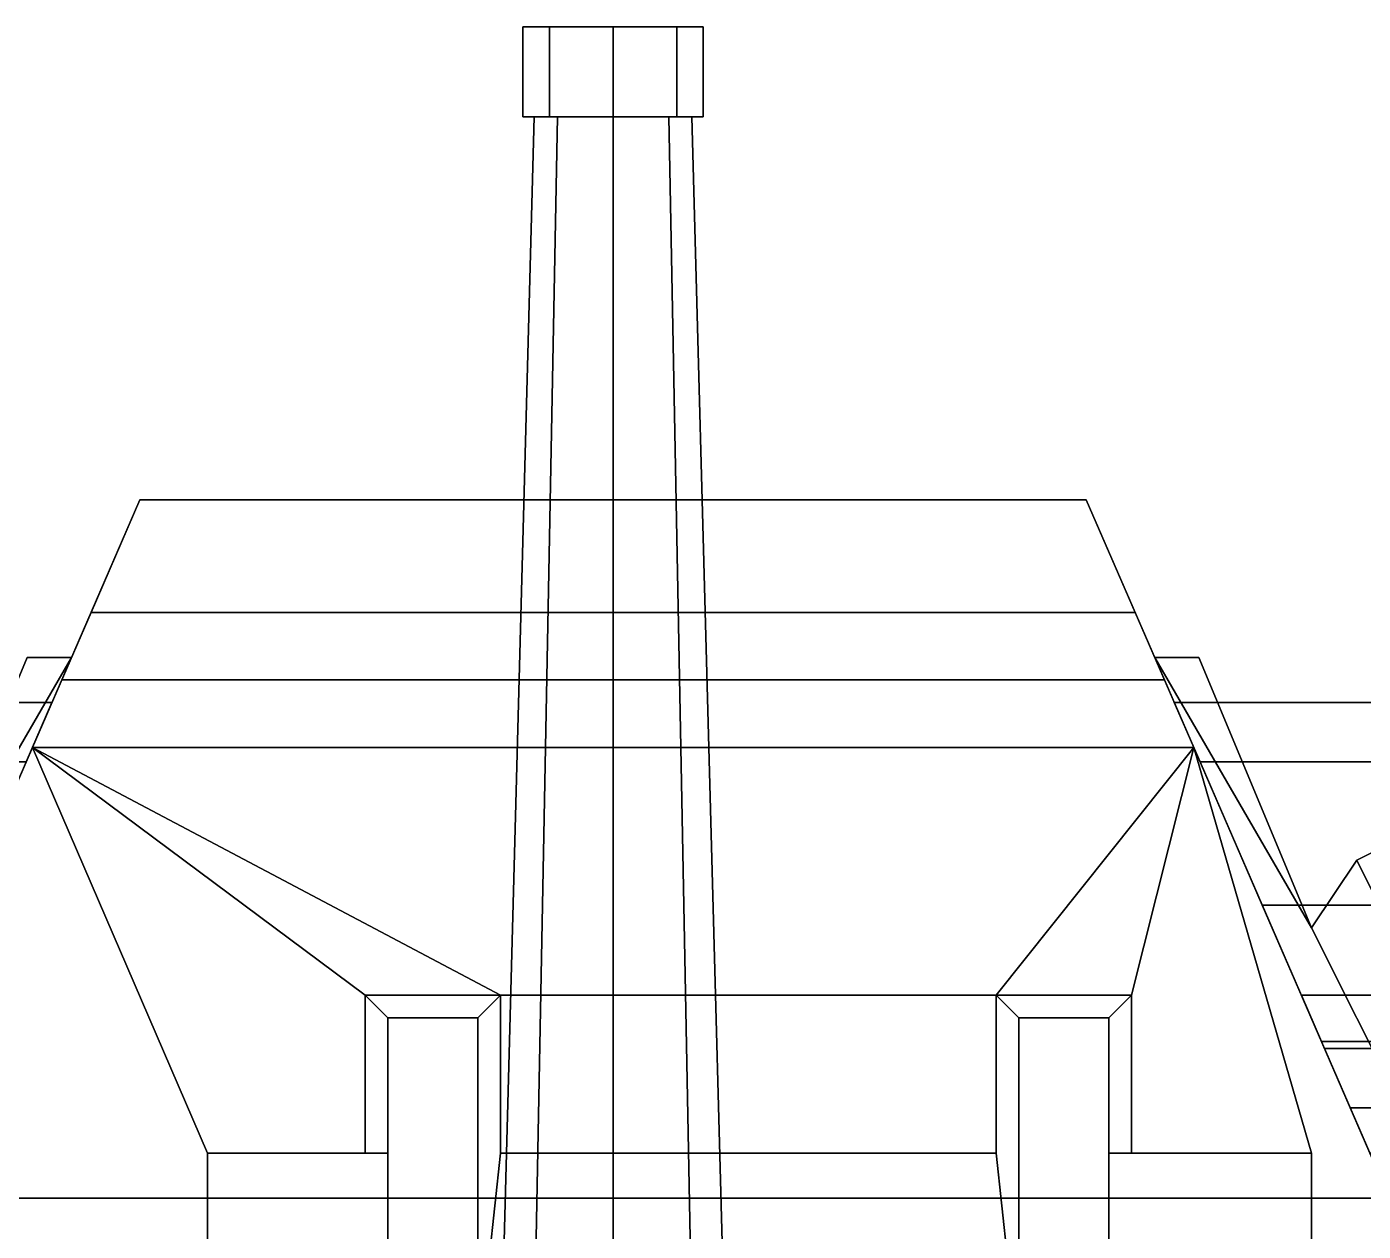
# Model space of a CAD drawing. Header units: millimetres. Extents: x -1.21 to 1.21, y -2.88 to 5.11.
# Drawn here: x -0.26 to 0.333, y 2.095 to 2.63 of the extents above; entities that cross this region are included whole.
import ezdxf

# ---------------------------------------------------------------- set-up
doc = ezdxf.new("R2010")
doc.units = ezdxf.units.MM
doc.layers.add('0m', color=6, linetype='Continuous')
doc.layers.add('gun', color=1, linetype='Continuous')

msp = doc.modelspace()

# ---------------------------------------------------------------- linework, layer by layer
for points in [[(-0.2447058823529415, 2.339999999999999, 0.5299999999999999), (-0.21, 2.42, 0.62), (0.2100000000000027, 2.419999999999994, 0.6200000000000042), (0.2447058823529415, 2.339999999999999, 0.5299999999999999)], [(-0.21, 2.42, 0.62), (-0.2447058823529416, 2.339999999999999, 0.5299999999999994), (-0.2316911764705879, 2.370000000000001, 0.88), (-0.21, 2.42, 0.79)], [(-0.21, 2.42, 0.79), (-0.2316911764705879, 2.370000000000001, 0.88), (0.2316911764705906, 2.369999999999994, 0.8800000000000042), (0.21, 2.42, 0.79)], [(-0.21, 2.42, 0.62), (-0.21, 2.42, 0.79), (0.2100000000000027, 2.419999999999994, 0.7900000000000043), (0.21, 2.42, 0.62)], [(0.2316911764705906, 2.369999999999994, 0.8800000000000046), (0.2447058823529442, 2.339999999999993, 0.5300000000000041), (0.21, 2.42, 0.6200000000000112), (0.2100000000000027, 2.419999999999994, 0.7900000000000112)], [(-0.2447058823529416, 2.339999999999999, 0.5299999999999997), (-0.3444852941176471, 2.11, 0.4000000000000004), (-0.2577205882352941, 2.31, 0.9199999999999999), (-0.2316911764705879, 2.370000000000001, 0.88)], [(-0.2316911764705879, 2.370000000000001, 0.88), (-0.2577205882352941, 2.31, 0.9199999999999999), (0.2577205882352941, 2.31, 0.9200000000000004), (0.2316911764705879, 2.370000000000001, 0.88)], [(0.2577205882352941, 2.31, 0.9200000000000004), (0.344485294117647, 2.11, 0.4000000000000004), (0.2447058823529442, 2.339999999999993, 0.5300000000000041), (0.2316911764705881, 2.37, 0.8800000000000008)], [(-0.3100000000000001, 2.23, 0.9645283018867927), (-0.3499999999999999, 2.15, 1.012830188679245), (-0.3882477341389726, 2.009123867069486, 1.097887476486348), (-0.2403676470588234, 2.35, 0.8920754716981135)], [(-0.26, 2.35, 0.8920754716981135), (-0.3100000000000001, 2.23, 0.9645283018867927), (-0.2403676470588234, 2.35, 0.8920754716981135)], [(-0.26, 2.35, 0.8720754716981135), (-0.3100000000000001, 2.23, 0.9445283018867927), (-0.3100000000000001, 2.23, 0.9645283018867927), (-0.26, 2.35, 0.8920754716981135)], [(-0.2403676470588234, 2.35, 0.8720754716981135), (-0.2600000000000001, 2.35, 0.8720754716981136), (-0.2600000000000001, 2.35, 0.8920754716981136), (-0.2403676470588234, 2.35, 0.8920754716981135)], [(-0.3444852941176471, 2.11, 0.4000000000000004), (-0.2447058823529415, 2.339999999999999, 0.5299999999999999), (0.2447058823529442, 2.339999999999993, 0.5300000000000041), (0.3444852941176471, 2.11, 0.4000000000000004)], [(-0.2604798749404368, 2.30363961030679, 0.6836396103067892), (-0.2490441176470587, 2.33, 0.62), (-0.79, 2.33, 0.62), (-0.79, 2.30363961030679, 0.6836396103067892)], [(-0.2490441176470587, 2.33, 0.62), (-0.2604798749404368, 2.30363961030679, 0.5563603896932108), (-0.79, 2.30363961030679, 0.5563603896932108), (-0.79, 2.33, 0.62)], [(0.2604798749404368, 2.30363961030679, 0.5563603896932108), (0.2490441176470587, 2.33, 0.62), (0.84, 2.33, 0.6199999999999999), (0.84, 2.30363961030679, 0.5563603896932107)], [(0.2490441176470587, 2.33, 0.62), (0.2604798749404368, 2.30363961030679, 0.6836396103067892), (0.84, 2.30363961030679, 0.6836396103067891), (0.84, 2.33, 0.6199999999999999)], [(-0.3444852941176471, 2.11, 0.4000000000000004), (-0.8, 1.06, 0.3999999999999999), (-0.4616176470588235, 1.84, 1.2), (-0.2577205882352941, 2.31, 0.9199999999999999)], [(-0.2577205882352941, 2.31, 0.9199999999999999), (-0.4616176470588235, 1.84, 1.2), (-0.18, 1.84, 1.2), (-0.18, 2.13, 1.027234042553192)], [(-0.2577205882352941, 2.31, 0.9199999999999999), (-0.04999999999999999, 2.2, 0.985531914893617), (0.17, 2.2, 0.985531914893617), (0.2577205882352941, 2.31, 0.9200000000000004)], [(-0.05000000000000002, 2.2, 0.985531914893617), (-0.2577205882352941, 2.31, 0.9199999999999999), (-0.2577205882352941, 2.31, 0.9199999999999999), (-0.11, 2.2, 0.985531914893617)], [(-0.11, 2.2, 0.985531914893617), (-0.2577205882352941, 2.31, 0.9199999999999999), (-0.18, 2.13, 1.027234042553192), (-0.11, 2.13, 1.027234042553192)], [(0.23, 2.2, 0.985531914893617), (0.2577205882352941, 2.31, 0.9200000000000004), (0.2577205882352941, 2.31, 0.9200000000000004), (0.17, 2.2, 0.985531914893617)], [(0.23, 2.13, 1.027234042553192), (0.3099999999999999, 2.13, 1.027234042553192), (0.2577205882352941, 2.31, 0.9200000000000004), (0.23, 2.2, 0.985531914893617)], [(0.4616176470588235, 1.84, 1.2), (0.8, 1.06, 0.3999999999999999), (0.3444852941176471, 2.11, 0.4000000000000004), (0.2577205882352941, 2.31, 0.9200000000000004)], [(0.3099999999999999, 2.13, 1.027234042553192), (0.31, 1.84, 1.2), (0.4616176470588235, 1.84, 1.2), (0.2577205882352941, 2.31, 0.9200000000000004)], [(0.2880882352941175, 2.24, 0.53), (0.2604798749404368, 2.30363961030679, 0.5563603896932108), (0.84, 2.30363961030679, 0.5563603896932107), (0.84, 2.24, 0.5299999999999999)], [(0.2604798749404368, 2.30363961030679, 0.6836396103067892), (0.2880882352941175, 2.24, 0.71), (0.84, 2.24, 0.7099999999999999), (0.84, 2.30363961030679, 0.6836396103067891)], [(0.3156965956477981, 2.176360389693211, 0.5563603896932108), (0.2880882352941175, 2.24, 0.53), (0.84, 2.24, 0.5299999999999999), (0.84, 2.176360389693211, 0.5563603896932107)], [(0.2880882352941175, 2.24, 0.71), (0.3156965956477982, 2.176360389693211, 0.6836396103067893), (0.84, 2.176360389693211, 0.6836396103067892), (0.84, 2.24, 0.7099999999999999)], [(-0.11, 2.2, 0.995531914893617), (-0.11, 2.2, 0.985531914893617), (-0.11, 2.13, 1.027234042553192), (-0.11, 2.13, 1.037234042553192)], [(-0.05, 2.2, 0.995531914893617), (-0.05, 2.2, 0.985531914893617), (-0.11, 2.2, 0.985531914893617), (-0.11, 2.2, 0.995531914893617)], [(-0.06, 2.19, 1.001489361702128), (-0.04999999999999999, 2.2, 0.995531914893617), (-0.11, 2.2, 0.995531914893617), (-0.1, 2.19, 1.001489361702128)], [(-0.1, 2.19, 1.001489361702128), (-0.11, 2.2, 0.995531914893617), (-0.1099999999999999, 2.13, 1.037234042553192), (-0.1, 2.13, 1.037234042553192)], [(-0.06, 2.036475409836066, 1.092950819672131), (-0.04999999999999995, 2.13, 1.037234042553192), (-0.04999999999999999, 2.2, 0.995531914893617), (-0.06, 2.19, 1.001489361702128)], [(-0.04999999999999999, 2.13, 1.037234042553192), (-0.04999999999999996, 2.13, 1.027234042553192), (-0.05, 2.2, 0.985531914893617), (-0.04999999999999999, 2.2, 0.995531914893617)], [(-0.05000000000000002, 2.2, 0.985531914893617), (-0.04999999999999999, 2.129999999999999, 1.027234042553192), (0.1699999999999999, 2.129999999999999, 1.027234042553192), (0.17, 2.2, 0.985531914893617)], [(0.18, 2.19, 1.001489361702128), (0.17, 2.2, 0.995531914893617), (0.1700000000000001, 2.13, 1.037234042553192), (0.18, 2.036475409836066, 1.092950819672131)], [(0.22, 2.19, 1.001489361702128), (0.23, 2.2, 0.995531914893617), (0.17, 2.2, 0.995531914893617), (0.18, 2.19, 1.001489361702128)], [(0.23, 2.2, 0.995531914893617), (0.23, 2.2, 0.985531914893617), (0.17, 2.2, 0.985531914893617), (0.17, 2.2, 0.995531914893617)], [(0.17, 2.2, 0.995531914893617), (0.17, 2.2, 0.985531914893617), (0.1700000000000001, 2.13, 1.027234042553192), (0.17, 2.13, 1.037234042553192)], [(0.22, 2.13, 1.037234042553192), (0.2300000000000001, 2.13, 1.037234042553192), (0.23, 2.2, 0.995531914893617), (0.22, 2.19, 1.001489361702128)], [(0.23, 2.13, 1.037234042553192), (0.2300000000000001, 2.13, 1.027234042553192), (0.23, 2.2, 0.985531914893617), (0.23, 2.2, 0.995531914893617)], [(0.3143356543654379, 2.179497474683059, 0.4105025253169403), (0.3054411764705881, 2.2, 0.4599999999999996), (0.6699999999999993, 2.2, 0.4599999999999991), (0.6699999999999993, 2.179497474683059, 0.4105025253169413)], [(0.3054411764705881, 2.2, 0.4599999999999996), (0.3143356543654379, 2.179497474683059, 0.509497474683059), (0.6699999999999993, 2.179497474683059, 0.5094974746830587), (0.6699999999999993, 2.2, 0.4599999999999991)], [(-0.1, 2.19, 1.03), (-0.1, 2.047459016393443, 1.114918032786885), (-0.06, 2.047459016393443, 1.114918032786885), (-0.06, 2.19, 1.03)], [(-0.1, 2.19, 1.03), (-0.1, 2.13, 1.037234042553192), (-0.1, 2.036475409836066, 1.092950819672131), (-0.1, 2.047459016393443, 1.114918032786885)], [(-0.1, 2.19, 1.03), (-0.1, 2.19, 1.001489361702128), (-0.1, 2.13, 1.037234042553192), (-0.1, 2.19, 1.03)], [(-0.1, 2.19, 1.001489361702128), (-0.1, 2.19, 1.03), (-0.06, 2.19, 1.03), (-0.06, 2.19, 1.001489361702128)], [(-0.06, 2.047459016393443, 1.114918032786885), (-0.06, 2.036475409836066, 1.092950819672131), (-0.06, 2.19, 1.001489361702128), (-0.06, 2.19, 1.03)], [(0.18, 2.19, 1.03), (0.18, 2.19, 1.001489361702128), (0.18, 2.036475409836066, 1.092950819672131), (0.18, 2.047459016393443, 1.114918032786885)], [(0.18, 2.19, 1.03), (0.18, 2.047459016393443, 1.114918032786885), (0.22, 2.047459016393443, 1.114918032786885), (0.22, 2.19, 1.03)], [(0.18, 2.19, 1.001489361702128), (0.18, 2.19, 1.03), (0.22, 2.19, 1.03), (0.22, 2.19, 1.001489361702128)], [(0.22, 2.047459016393443, 1.114918032786885), (0.22, 2.036475409836066, 1.092950819672131), (0.22, 2.13, 1.037234042553192), (0.22, 2.19, 1.03)], [(0.22, 2.19, 1.03), (0.2200000000000001, 2.13, 1.037234042553192), (0.22, 2.19, 1.001489361702128), (0.22, 2.19, 1.03)], [(0.3143356543654379, 2.179497474683059, 0.509497474683059), (0.3358088235294117, 2.13, 0.5299999999999997), (0.6699999999999993, 2.13, 0.5299999999999994), (0.6699999999999993, 2.179497474683059, 0.5094974746830587)], [(0.3358088235294118, 2.13, 0.3899999999999997), (0.3143356543654379, 2.179497474683059, 0.4105025253169403), (0.6699999999999993, 2.179497474683059, 0.4105025253169413), (0.6699999999999993, 2.13, 0.3900000000000006)], [(0.3271323529411763, 2.15, 0.62), (0.3156965956477981, 2.176360389693211, 0.5563603896932108), (0.84, 2.176360389693211, 0.5563603896932107), (0.84, 2.15, 0.6199999999999999)], [(0.3156965956477982, 2.176360389693211, 0.6836396103067893), (0.3271323529411763, 2.15, 0.62), (0.84, 2.15, 0.6199999999999999), (0.84, 2.176360389693211, 0.6836396103067892)], [(-0.18, 2.13, 1.027234042553192), (-0.18, 1.84, 1.2), (-0.1799999999999999, 1.846857976653697, 1.20591439688716), (-0.18, 2.13, 1.037234042553192)], [(-0.18, 2.13, 1.027234042553192), (-0.18, 2.13, 1.037234042553192), (-0.11, 2.13, 1.037234042553192), (-0.11, 2.13, 1.027234042553192)], [(-0.1, 2.13, 1.037234042553192), (-0.18, 2.13, 1.037234042553192), (-0.1799999999999999, 1.846857976653697, 1.20591439688716), (-0.1, 2.036475409836066, 1.092950819672131)], [(0.17, 2.13, 1.037234042553192), (-0.04999999999999993, 2.13, 1.037234042553192), (-0.06, 2.036475409836066, 1.092950819672131), (0.18, 2.036475409836066, 1.092950819672131)], [(-0.04999999999999996, 2.13, 1.027234042553192), (-0.04999999999999993, 2.13, 1.037234042553192), (0.17, 2.13, 1.037234042553192), (0.17, 2.13, 1.027234042553192)], [(0.2200000000000001, 2.036475409836066, 1.092950819672131), (0.31, 1.846857976653697, 1.20591439688716), (0.31, 2.13, 1.037234042553192), (0.22, 2.13, 1.037234042553192)], [(0.23, 2.13, 1.027234042553192), (0.23, 2.13, 1.037234042553192), (0.3099999999999999, 2.13, 1.037234042553192), (0.3099999999999999, 2.13, 1.027234042553192)], [(0.31, 2.13, 1.037234042553192), (0.31, 1.846857976653697, 1.20591439688716), (0.31, 1.84, 1.2), (0.3099999999999999, 2.13, 1.027234042553192)], [(0.3444852941176471, 2.11, 0.4000000000000004), (0.8, 1.06, 0.3999999999999999), (-0.8, 1.06, 0.3999999999999999), (-0.3444852941176471, 2.11, 0.4000000000000004)]]:
    msp.add_3dface(points)
at = {"layer": '0m'}
for points in [[(0.2403676470588234, 2.35, 0.8720754716981135), (0.26, 2.35, 0.8720754716981136), (0.26, 2.35, 0.8920754716981136), (0.2403676470588234, 2.35, 0.8920754716981135)], [(0.26, 2.35, 0.8920754716981135), (0.3100000000000001, 2.23, 0.9645283018867927), (0.2403676470588234, 2.35, 0.8920754716981135)], [(0.3100000000000001, 2.23, 0.9645283018867927), (0.3499999999999999, 2.15, 1.012830188679245), (0.3882477341389727, 2.009123867069486, 1.097887476486348), (0.2403676470588234, 2.35, 0.8920754716981135)], [(0.26, 2.35, 0.8720754716981135), (0.3100000000000001, 2.23, 0.9445283018867927), (0.3100000000000001, 2.23, 0.9645283018867927), (0.26, 2.35, 0.8920754716981135)], [(0.3299999999999998, 2.26, 0.9264150943396228), (0.3499999999999999, 2.27, 0.9203773584905661), (0.3499999999999999, 2.27, 0.9403773584905661), (0.3299999999999998, 2.26, 0.9464150943396228)], [(0.3499999999999999, 2.27, 0.9403773584905661), (0.3699999999999999, 2.21, 0.9766037735849058), (0.3600000000000001, 2.2, 0.9826415094339622), (0.3299999999999998, 2.26, 0.9464150943396228)], [(0.3100000000000001, 2.23, 0.9445283018867927), (0.3299999999999998, 2.26, 0.9264150943396228), (0.3299999999999998, 2.26, 0.9464150943396228), (0.3100000000000001, 2.23, 0.9645283018867927)], [(0.3299999999999998, 2.26, 0.9464150943396228), (0.3600000000000001, 2.2, 0.9826415094339622), (0.3499999999999999, 2.15, 1.012830188679245), (0.3100000000000001, 2.23, 0.9645283018867927)]]:
    msp.add_3dface(points, dxfattribs=at)
at = {"layer": 'gun'}
for points in [[(-0.0282842712474619, 2.63, 1.928284271247462), (-0.04, 2.63, 1.9), (-0.04, 2.59, 1.9), (-0.0282842712474619, 2.59, 1.928284271247462)], [(-0.04, 2.63, 1.9), (-0.0282842712474619, 2.63, 1.871715728752538), (-0.0282842712474619, 2.59, 1.871715728752538), (-0.04, 2.59, 1.9)], [(-6.938893903907228e-18, 2.63, 1.86), (-0.0282842712474619, 2.63, 1.871715728752538), (-0.03999999999999988, 2.63, 1.9), (-0.02828427124746177, 2.63, 1.928284271247462)], [(2.449212707644755e-18, 2.63, 1.94), (-0.0282842712474619, 2.63, 1.928284271247462), (-0.0282842712474619, 2.59, 1.928284271247462), (2.449212707644755e-18, 2.59, 1.94)], [(-0.0282842712474619, 2.63, 1.871715728752538), (-7.347638122934263e-18, 2.63, 1.86), (-7.347638122934263e-18, 2.59, 1.86), (-0.0282842712474619, 2.59, 1.871715728752538)], [(0.02828427124746189, 2.63, 1.871715728752538), (-6.938893903907228e-18, 2.63, 1.86), (-0.02828427124746177, 2.63, 1.928284271247462), (1.283695372222837e-16, 2.63, 1.94)], [(0.0282842712474619, 2.63, 1.928284271247462), (2.449212707644755e-18, 2.63, 1.94), (2.449212707644755e-18, 2.59, 1.94), (0.0282842712474619, 2.59, 1.928284271247462)], [(-7.347638122934263e-18, 2.63, 1.86), (0.02828427124746189, 2.63, 1.871715728752538), (0.02828427124746189, 2.59, 1.871715728752538), (-7.347638122934263e-18, 2.59, 1.86)], [(0.04, 2.63, 1.9), (0.02828427124746189, 2.63, 1.871715728752538), (1.283695372222837e-16, 2.63, 1.94), (0.0282842712474619, 2.63, 1.928284271247462)], [(0.04, 2.63, 1.9), (0.0282842712474619, 2.63, 1.928284271247462), (0.0282842712474619, 2.59, 1.928284271247462), (0.04, 2.59, 1.9)], [(0.02828427124746189, 2.63, 1.871715728752538), (0.04, 2.63, 1.9), (0.04, 2.59, 1.9), (0.02828427124746189, 2.59, 1.871715728752538)], [(-0.03535533905932738, 2.03, 1.864644660940673), (-0.05, 2.03, 1.9), (-0.035, 2.59, 1.9), (-0.02474873734152916, 2.59, 1.875251262658471)], [(-0.05, 2.03, 1.9), (-0.03535533905932738, 2.03, 1.935355339059327), (-0.02474873734152917, 2.59, 1.924748737341529), (-0.035, 2.59, 1.9)], [(-0.02828427124746202, 2.59, 1.928284271247462), (-0.04000000000000026, 2.59, 1.9), (-0.03499999999999992, 2.59, 1.9), (-0.02474873734152938, 2.59, 1.924748737341529)], [(-0.04000000000000004, 2.59, 1.9), (-0.02828427124746202, 2.59, 1.871715728752538), (-0.02474873734152894, 2.59, 1.875251262658471), (-0.03500000000000014, 2.59, 1.9)], [(3.061515884555943e-18, 2.03, 1.85), (-0.03535533905932738, 2.03, 1.864644660940673), (-0.02474873734152916, 2.59, 1.875251262658471), (2.143061119189161e-18, 2.59, 1.865)], [(-0.03535533905932738, 2.03, 1.935355339059327), (-9.18454765366783e-18, 2.03, 1.95), (-6.429183357567481e-18, 2.59, 1.935), (-0.02474873734152917, 2.59, 1.924748737341529)], [(3.469446951953614e-18, 2.59, 1.94), (-0.0282842712474619, 2.59, 1.928284271247462), (-0.02474873734152917, 2.59, 1.924748737341529), (-6.429183357567482e-18, 2.59, 1.935)], [(-0.0282842712474618, 2.589999999999999, 1.871715728752538), (0, 2.589999999999999, 1.86), (2.220446049250313e-16, 2.589999999999999, 1.865), (-0.02474873734152916, 2.589999999999999, 1.87525126265847)], [(0.03535533905932738, 2.03, 1.864644660940673), (3.061515884555943e-18, 2.03, 1.85), (2.143061119189161e-18, 2.59, 1.865), (0.02474873734152917, 2.59, 1.875251262658471)], [(-9.18454765366783e-18, 2.03, 1.95), (0.03535533905932737, 2.03, 1.935355339059327), (0.02474873734152916, 2.59, 1.924748737341529), (-6.429183357567481e-18, 2.59, 1.935)], [(-2.613144076124568e-17, 2.59, 1.86), (0.02828427124746188, 2.59, 1.871715728752538), (0.02474873734152916, 2.59, 1.875251262658471), (-1.340006122556323e-17, 2.59, 1.865)], [(0.02828427124746202, 2.59, 1.928284271247462), (0, 2.59, 1.94), (-2.220446049250313e-16, 2.59, 1.935), (0.02474873734152938, 2.59, 1.92474873734153)], [(0.05, 2.03, 1.9), (0.03535533905932738, 2.03, 1.864644660940673), (0.02474873734152917, 2.59, 1.875251262658471), (0.035, 2.59, 1.9)], [(0.03535533905932737, 2.03, 1.935355339059327), (0.05, 2.03, 1.9), (0.035, 2.59, 1.9), (0.02474873734152916, 2.59, 1.924748737341529)], [(0.02828427124746202, 2.59, 1.871715728752539), (0.04000000000000026, 2.59, 1.9), (0.03499999999999992, 2.59, 1.900000000000001), (0.02474873734152938, 2.59, 1.875251262658471)], [(0.04000000000000004, 2.59, 1.9), (0.02828427124746202, 2.59, 1.928284271247462), (0.02474873734152894, 2.59, 1.924748737341529), (0.03500000000000014, 2.59, 1.9)]]:
    msp.add_3dface(points, dxfattribs=at)

doc.saveas('drawing.dxf')
